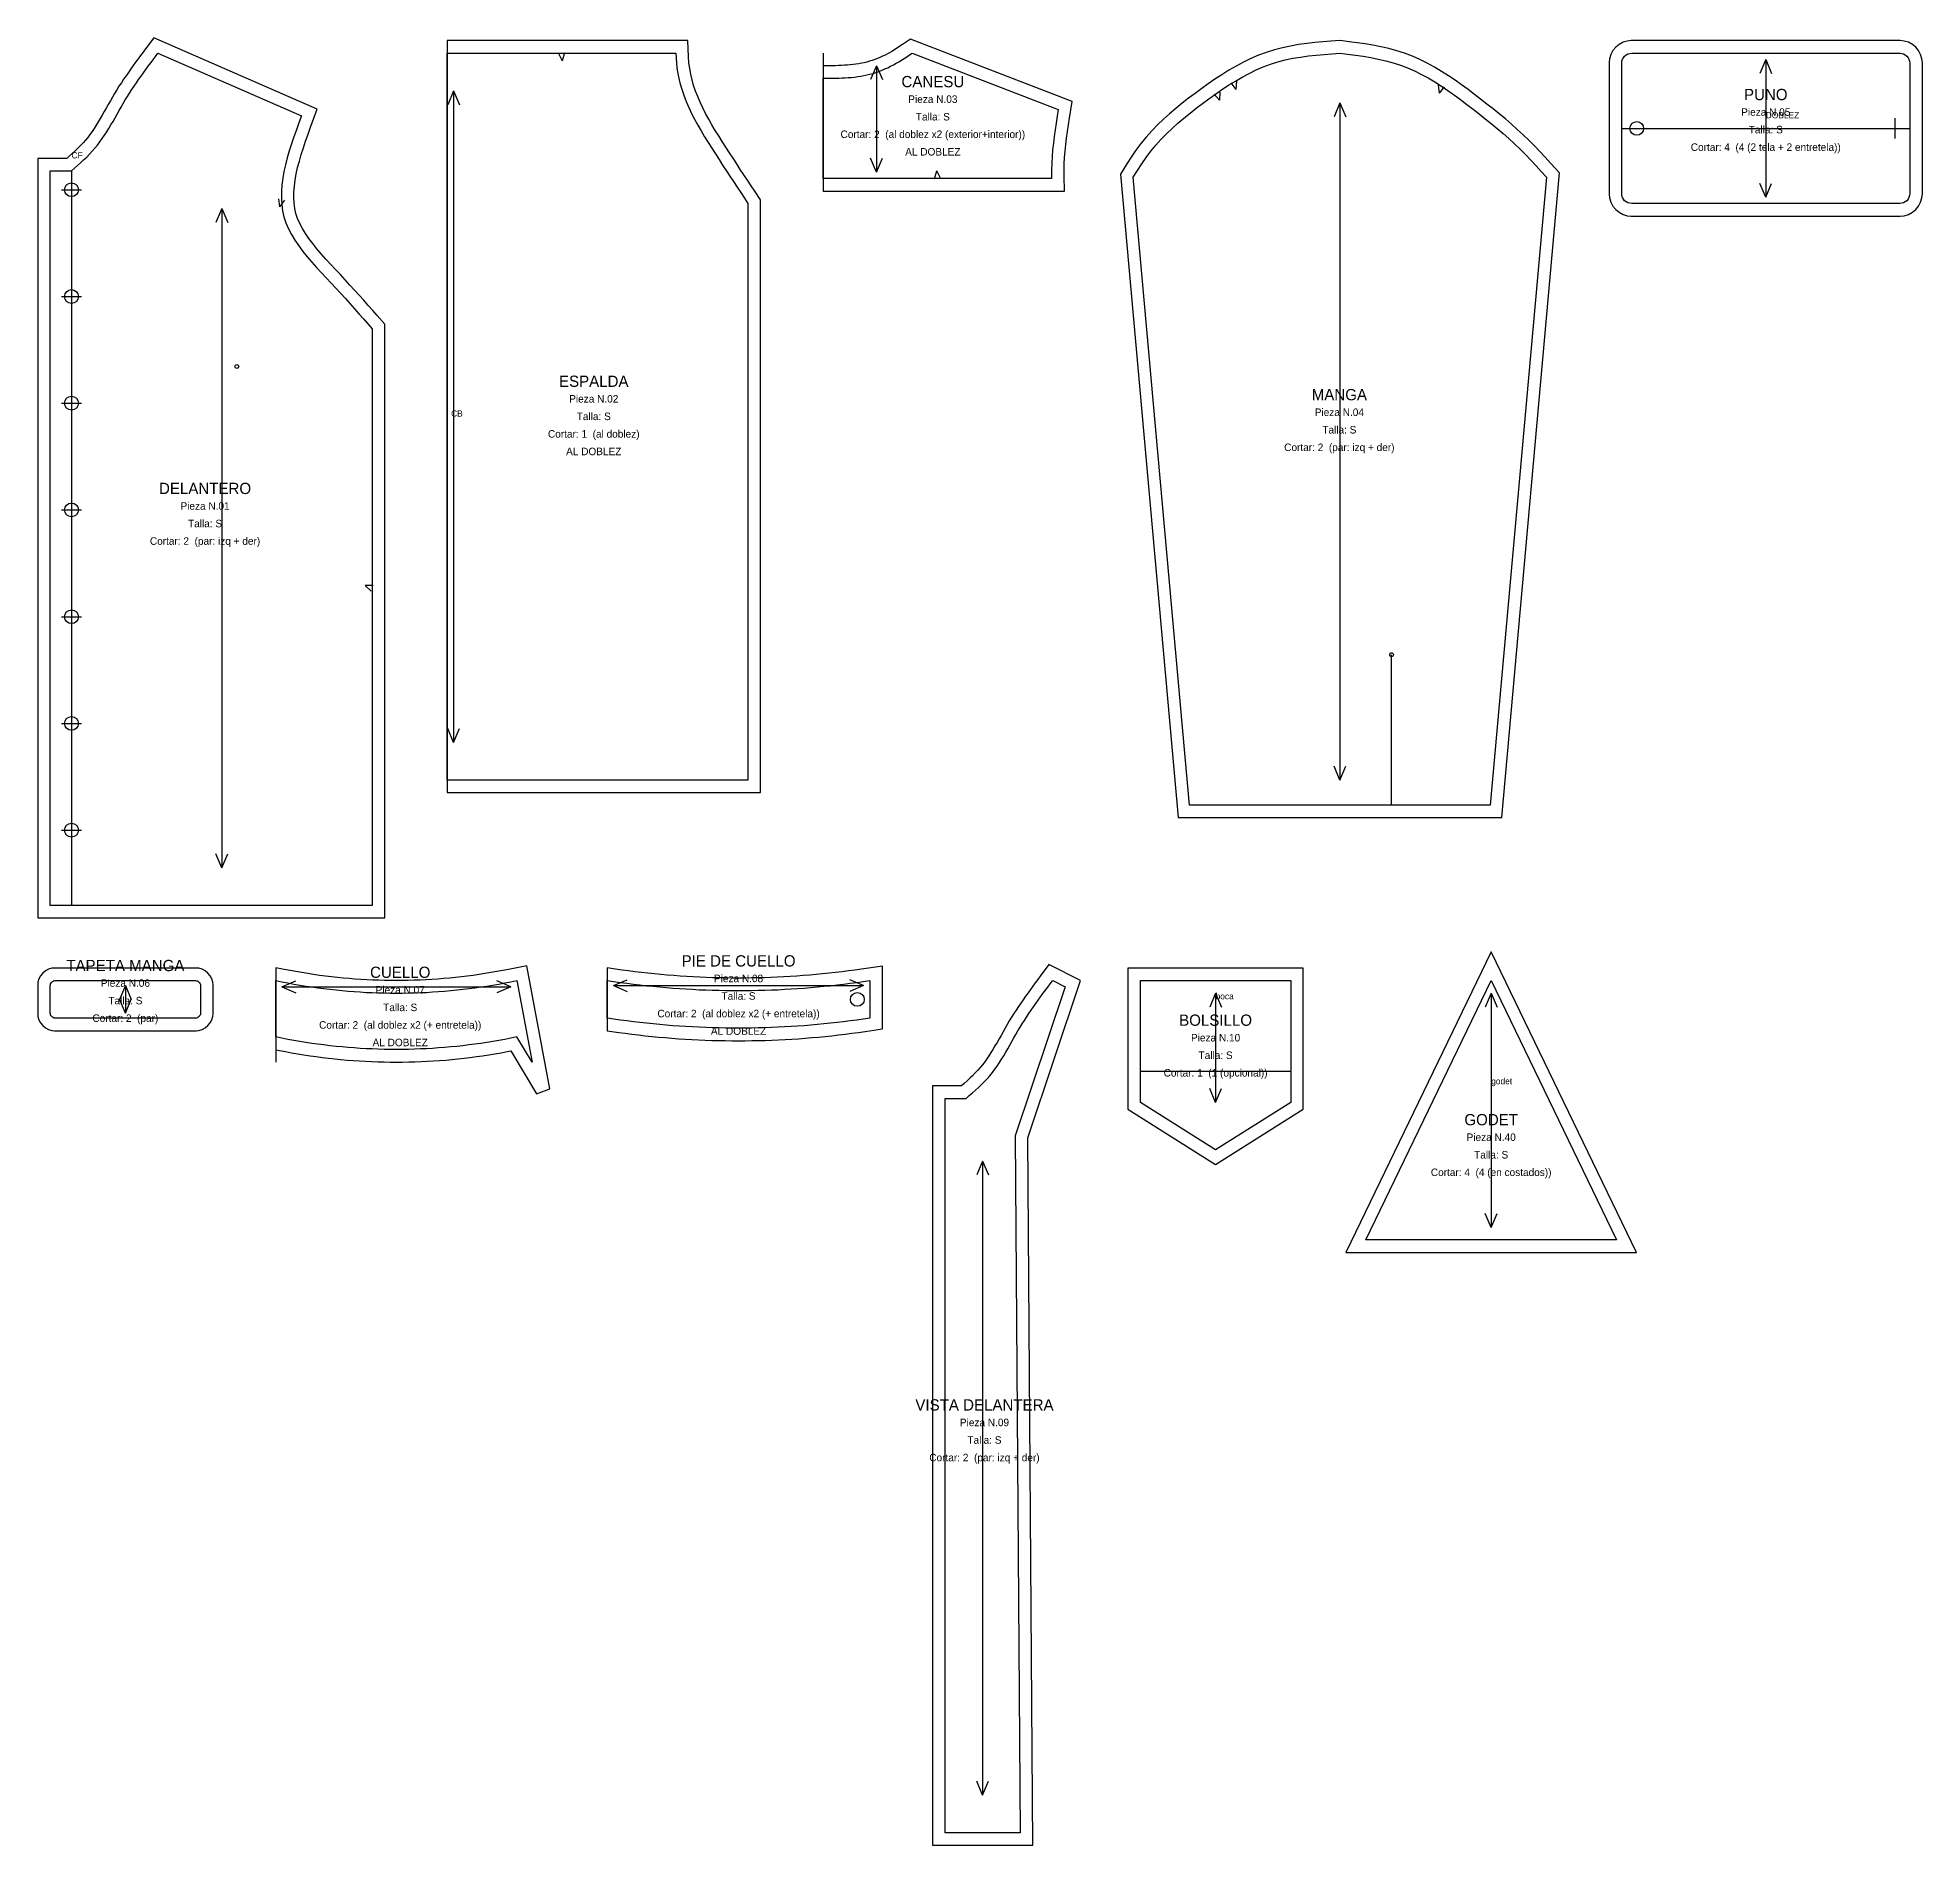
# Model space of a CAD drawing. Header units: centimetres. Extents: x -1 to 149, y -143 to 1.
import ezdxf
from ezdxf.enums import TextEntityAlignment as Align

# ---------------------------------------------------------------- set-up
doc = ezdxf.new("R2010")
doc.units = ezdxf.units.CM
for name, color, linetype in [('BOTONES', 30, 'Continuous'), ('CENTROS', 5, 'Continuous'), ('CONSTRUCCION', 8, 'Continuous'), ('CORTE', 1, 'Continuous'), ('COSTURA', 3, 'Continuous'), ('DOBLEZ', 6, 'Continuous'), ('HILO', 2, 'Continuous'), ('OJAL', 200, 'Continuous'), ('PIQUETES', 4, 'Continuous'), ('REFERENCIAS', 9, 'Continuous'), ('TEXTOS', 7, 'Continuous')]:
    doc.layers.add(name, color=color, linetype=linetype)

msp = doc.modelspace()

# ---------------------------------------------------------------- linework, layer by layer
at = {"layer": 'BOTONES'}
for centre in [(126.65, -6), (1.7, -10.9), (1.7, -19.42), (1.7, -27.93), (1.7, -36.45), (1.7, -44.97), (1.7, -53.48), (1.7, -62), (64.43, -75.5)]:
    msp.add_circle(centre, 0.55, dxfattribs=at)
at = {"layer": 'CENTROS'}
for centre in [(14.9, -25), (107.08, -48)]:
    msp.add_circle(centre, 0.15, dxfattribs=at)
at = {"layer": 'CONSTRUCCION'}
for p, q in [((125.45, -6), (148.45, -6)), ((1.7, -9.4), (1.7, -68)), ((55.7, -37.3), (55.7, -58)), ((25.7, -47.3), (25.7, -68)), ((107.08, -60), (107.08, -48)), ((87.03, -81.22), (99.03, -81.22))]:
    msp.add_line(p, q, dxfattribs=at)
at = {"layer": 'CORTE'}
for points in [[(-1, -69), (26.7, -69), (26.7, -21.62), (26.1, -20.94), (25.75, -20.54), (25.39, -20.13), (25.03, -19.72), (24.67, -19.32), (24.3, -18.91), (23.93, -18.5), (23.55, -18.08), (23.16, -17.67), (22.77, -17.26), (22.38, -16.84), (22.01, -16.43), (21.64, -16.02), (21.29, -15.61), (20.96, -15.2), (20.65, -14.8), (20.38, -14.39), (20.13, -13.99), (19.92, -13.59), (19.75, -13.19), (19.62, -12.79), (19.53, -12.39), (19.47, -11.97), (19.45, -11.53), (19.45, -11.08), (19.49, -10.61), (19.55, -10.13), (19.64, -9.64), (19.75, -9.13), (19.89, -8.62), (20.04, -8.09), (20.21, -7.55), (20.39, -7.01), (20.59, -6.46), (20.79, -5.91), (21.32, -4.46), (8.27, 1.23), (7.6, 0.34), (7.41, 0.08), (7.21, -0.19), (7.02, -0.45), (6.82, -0.72), (6.63, -0.98), (6.43, -1.25), (6.24, -1.53), (6.05, -1.8), (5.86, -2.08), (5.68, -2.36), (5.49, -2.64), (5.31, -2.93), (5.14, -3.22), (4.96, -3.51), (4.8, -3.8), (4.63, -4.09), (4.47, -4.38), (4.31, -4.66), (4.15, -4.94), (3.99, -5.22), (3.83, -5.49), (3.67, -5.75), (3.51, -6), (3.34, -6.25), (3.17, -6.49), (2.99, -6.72), (2.81, -6.94), (2.62, -7.16), (2.42, -7.37), (2.21, -7.59), (1.99, -7.8), (1.76, -8.01), (1.52, -8.22), (1.32, -8.4), (-1, -8.4), (-1, -69)], [(56.7, -11.7), (56.24, -11.01), (55.96, -10.58), (55.67, -10.14), (55.38, -9.7), (55.09, -9.27), (54.8, -8.83), (54.51, -8.38), (54.22, -7.94), (53.94, -7.5), (53.65, -7.05), (53.37, -6.6), (53.09, -6.16), (52.82, -5.71), (52.57, -5.26), (52.32, -4.81), (52.1, -4.37), (51.88, -3.92), (51.69, -3.47), (51.52, -3.02), (51.36, -2.57), (51.24, -2.13), (51.13, -1.68), (51.05, -1.22), (50.99, -0.76), (50.95, -0.28), (50.9, 1), (31.7, 1), (31.7, -59), (56.7, -59), (56.7, -11.7)], [(80.94, -9.8), (80.93, -9.32), (80.95, -8.82), (80.98, -8.32), (81.02, -7.81), (81.07, -7.3), (81.14, -6.78), (81.21, -6.25), (81.28, -5.72), (81.37, -5.19), (81.57, -3.86), (68.67, 1.12), (68.03, 0.69), (67.83, 0.55), (67.63, 0.42), (67.43, 0.29), (67.23, 0.17), (67.04, 0.05), (66.84, -0.05), (66.64, -0.16), (66.44, -0.25), (66.24, -0.34), (66.03, -0.43), (65.82, -0.51), (65.61, -0.58), (65.4, -0.65), (65.19, -0.71), (64.97, -0.76), (64.76, -0.81), (64.54, -0.85), (64.32, -0.88), (64.09, -0.91), (63.87, -0.94), (63.64, -0.96), (63.41, -0.97), (63.17, -0.98), (62.93, -0.99), (62.69, -1), (62.45, -1), (62.2, -1), (61.95, -1), (61.7, -1), (61.7, -11), (80.98, -11), (80.94, -9.8)], [(90.04, -61), (115.87, -61), (120.48, -9.56), (119.77, -8.77), (119.35, -8.31), (118.92, -7.85), (118.48, -7.39), (118.03, -6.94), (117.57, -6.51), (117.11, -6.08), (116.64, -5.66), (116.16, -5.25), (115.67, -4.85), (115.18, -4.45), (114.69, -4.06), (114.19, -3.67), (113.69, -3.29), (113.18, -2.91), (112.67, -2.53), (112.15, -2.16), (111.61, -1.8), (111.06, -1.45), (110.5, -1.12), (109.93, -0.8), (109.34, -0.51), (108.74, -0.24), (108.12, -0.01), (107.5, 0.19), (106.86, 0.37), (106.23, 0.51), (105.59, 0.63), (104.96, 0.74), (104.33, 0.83), (103.7, 0.91), (102.98, 1), (102.24, 0.95), (101.6, 0.9), (100.96, 0.84), (100.31, 0.77), (99.66, 0.68), (99.01, 0.57), (98.37, 0.43), (97.72, 0.27), (97.08, 0.06), (96.46, -0.17), (95.84, -0.43), (95.25, -0.72), (94.66, -1.04), (94.09, -1.37), (93.53, -1.72), (92.98, -2.08), (92.45, -2.45), (91.92, -2.83), (91.4, -3.21), (90.88, -3.6), (90.36, -4), (89.86, -4.41), (89.36, -4.83), (88.87, -5.27), (88.39, -5.73), (87.93, -6.2), (87.49, -6.69), (87.06, -7.21), (86.67, -7.75), (86.3, -8.29), (85.95, -8.83), (85.44, -9.65), (90.04, -61)], [(124.45, -11.25), (124.48, -11.55), (124.58, -11.89), (124.75, -12.2), (124.97, -12.48), (125.24, -12.7), (125.56, -12.87), (125.89, -12.97), (126.2, -13), (147.69, -13), (148, -12.97), (148.34, -12.87), (148.65, -12.7), (148.92, -12.48), (149.15, -12.2), (149.31, -11.89), (149.42, -11.55), (149.45, -11.25), (149.45, -0.75), (149.42, -0.45), (149.31, -0.11), (149.15, 0.2), (148.92, 0.48), (148.65, 0.7), (148.34, 0.87), (148, 0.97), (147.69, 1), (126.2, 1), (125.89, 0.97), (125.56, 0.87), (125.24, 0.7), (124.97, 0.48), (124.75, 0.2), (124.58, -0.11), (124.48, -0.45), (124.45, -0.75), (124.45, -11.25)], [(103.43, -95.7), (126.62, -95.7), (115.03, -71.7), (103.43, -95.7)], [(-1, -76.65), (-0.98, -76.87), (-0.9, -77.14), (-0.77, -77.38), (-0.59, -77.59), (-0.38, -77.77), (-0.14, -77.9), (0.13, -77.98), (0.35, -78), (11.65, -78), (11.87, -77.98), (12.14, -77.9), (12.38, -77.77), (12.59, -77.59), (12.77, -77.38), (12.9, -77.14), (12.98, -76.87), (13, -76.65), (13, -74.35), (12.98, -74.13), (12.9, -73.86), (12.77, -73.62), (12.59, -73.41), (12.38, -73.23), (12.14, -73.1), (11.87, -73.02), (11.65, -73), (0.35, -73), (0.13, -73.02), (-0.14, -73.1), (-0.38, -73.23), (-0.59, -73.41), (-0.77, -73.62), (-0.9, -73.86), (-0.98, -74.13), (-1, -74.35), (-1, -76.65)], [(18.78, -79.67), (19.27, -79.76), (19.76, -79.85), (20.25, -79.93), (20.75, -80), (21.24, -80.07), (21.73, -80.13), (22.22, -80.19), (22.71, -80.24), (23.2, -80.29), (23.7, -80.34), (24.19, -80.37), (24.68, -80.41), (25.17, -80.44), (25.66, -80.46), (26.16, -80.48), (26.65, -80.49), (27.14, -80.5), (27.63, -80.5), (28.12, -80.5), (28.62, -80.49), (29.11, -80.48), (29.6, -80.46), (30.09, -80.44), (30.58, -80.41), (31.08, -80.37), (31.57, -80.34), (32.06, -80.29), (32.55, -80.24), (33.04, -80.19), (33.53, -80.13), (34.03, -80.07), (34.52, -80), (35.01, -79.93), (35.5, -79.85), (35.99, -79.76), (36.48, -79.67), (36.77, -79.62), (38.82, -83.04), (39.88, -82.64), (38.06, -72.82), (36.59, -73.12), (36.12, -73.21), (35.65, -73.29), (35.17, -73.37), (34.7, -73.45), (34.23, -73.52), (33.76, -73.59), (33.29, -73.65), (32.82, -73.7), (32.34, -73.76), (31.87, -73.8), (31.4, -73.84), (30.93, -73.88), (30.46, -73.91), (29.99, -73.94), (29.52, -73.96), (29.05, -73.98), (28.57, -73.99), (28.1, -74), (27.63, -74), (27.16, -74), (26.69, -73.99), (26.22, -73.98), (25.75, -73.96), (25.28, -73.94), (24.8, -73.91), (24.33, -73.88), (23.86, -73.84), (23.39, -73.8), (22.92, -73.76), (22.45, -73.7), (21.98, -73.65), (21.5, -73.59), (21.03, -73.52), (20.56, -73.45), (20.09, -73.37), (19.62, -73.29), (19.15, -73.21), (18.68, -73.12), (18, -72.98), (18, -79.52), (18.29, -79.58), (18.78, -79.67)], [(45.38, -78.14), (45.91, -78.21), (46.44, -78.28), (46.97, -78.34), (47.5, -78.4), (48.03, -78.46), (48.57, -78.51), (49.1, -78.55), (49.63, -78.6), (50.16, -78.64), (50.69, -78.67), (51.22, -78.7), (51.76, -78.73), (52.29, -78.75), (52.82, -78.77), (53.35, -78.78), (53.88, -78.79), (54.41, -78.8), (54.95, -78.8), (55.48, -78.8), (56.01, -78.79), (56.54, -78.78), (57.07, -78.77), (57.6, -78.75), (58.14, -78.73), (58.67, -78.7), (59.2, -78.67), (59.73, -78.64), (60.26, -78.6), (60.79, -78.55), (61.33, -78.51), (61.86, -78.46), (62.39, -78.4), (62.92, -78.34), (63.45, -78.28), (63.98, -78.21), (64.52, -78.14), (65.05, -78.07), (66.43, -77.86), (66.43, -72.84), (64.76, -73.09), (64.24, -73.16), (63.73, -73.23), (63.21, -73.3), (62.69, -73.36), (62.18, -73.41), (61.66, -73.47), (61.14, -73.52), (60.63, -73.56), (60.11, -73.6), (59.59, -73.64), (59.08, -73.67), (58.56, -73.7), (58.04, -73.73), (57.53, -73.75), (57.01, -73.77), (56.5, -73.78), (55.98, -73.79), (55.46, -73.8), (54.95, -73.8), (54.43, -73.8), (53.91, -73.79), (53.4, -73.78), (52.88, -73.77), (52.36, -73.75), (51.85, -73.73), (51.33, -73.7), (50.81, -73.67), (50.3, -73.64), (49.78, -73.6), (49.26, -73.56), (48.75, -73.52), (48.23, -73.47), (47.71, -73.41), (47.2, -73.36), (46.68, -73.3), (46.17, -73.23), (45.65, -73.16), (45.13, -73.09), (44.46, -72.99), (44.46, -78.01), (44.84, -78.07), (45.38, -78.14)], [(70.43, -143), (78.44, -143), (78.03, -86.56), (82.25, -73.99), (79.73, -72.73), (79.03, -73.66), (78.84, -73.92), (78.64, -74.19), (78.45, -74.45), (78.25, -74.72), (78.06, -74.98), (77.86, -75.25), (77.67, -75.53), (77.48, -75.8), (77.29, -76.08), (77.11, -76.36), (76.92, -76.64), (76.74, -76.93), (76.56, -77.22), (76.39, -77.51), (76.22, -77.8), (76.06, -78.09), (75.9, -78.38), (75.74, -78.66), (75.58, -78.94), (75.42, -79.22), (75.26, -79.49), (75.1, -79.75), (74.94, -80), (74.77, -80.25), (74.6, -80.49), (74.42, -80.72), (74.24, -80.94), (74.05, -81.16), (73.85, -81.37), (73.63, -81.59), (73.41, -81.8), (73.19, -82.01), (72.95, -82.22), (72.75, -82.4), (70.43, -82.4), (70.43, -143)], [(86.03, -84.27), (93.03, -88.68), (100.03, -84.27), (100.03, -73), (86.03, -73), (86.03, -84.27)]]:
    msp.add_lwpolyline(points, close=True, dxfattribs=at)
at = {"layer": 'COSTURA'}
for points in [[(0, -9.4), (1.7, -9.4), (1.95, -9.18), (2.19, -8.97), (2.43, -8.75), (2.67, -8.52), (2.91, -8.3), (3.14, -8.07), (3.36, -7.83), (3.57, -7.59), (3.78, -7.34), (3.97, -7.08), (4.16, -6.82), (4.34, -6.55), (4.52, -6.28), (4.69, -6), (4.85, -5.72), (5.02, -5.44), (5.18, -5.16), (5.34, -4.87), (5.5, -4.58), (5.66, -4.3), (5.83, -4.02), (5.99, -3.73), (6.16, -3.46), (6.34, -3.18), (6.51, -2.91), (6.69, -2.64), (6.88, -2.37), (7.06, -2.1), (7.25, -1.83), (7.44, -1.57), (7.63, -1.3), (7.82, -1.04), (8.02, -0.78), (8.21, -0.52), (8.4, -0.26), (8.6, 0), (20.06, -5), (19.85, -5.56), (19.65, -6.12), (19.45, -6.68), (19.26, -7.24), (19.08, -7.8), (18.92, -8.35), (18.78, -8.9), (18.66, -9.44), (18.56, -9.98), (18.49, -10.51), (18.45, -11.04), (18.45, -11.56), (18.48, -12.07), (18.55, -12.57), (18.66, -13.06), (18.82, -13.54), (19.02, -14.01), (19.26, -14.48), (19.53, -14.93), (19.84, -15.38), (20.17, -15.82), (20.52, -16.25), (20.89, -16.68), (21.27, -17.11), (21.65, -17.52), (22.04, -17.94), (22.43, -18.35), (22.81, -18.76), (23.19, -19.17), (23.56, -19.58), (23.92, -19.98), (24.28, -20.39), (24.64, -20.79), (25, -21.2), (25.35, -21.6), (25.7, -22), (25.7, -68), (0, -68)], [(31.7, 0), (49.94, 0), (49.96, -0.34), (50, -0.86), (50.06, -1.37), (50.15, -1.88), (50.27, -2.38), (50.41, -2.87), (50.58, -3.36), (50.76, -3.85), (50.97, -4.33), (51.2, -4.81), (51.44, -5.28), (51.69, -5.75), (51.96, -6.21), (52.24, -6.68), (52.52, -7.13), (52.81, -7.59), (53.1, -8.04), (53.39, -8.49), (53.68, -8.93), (53.97, -9.37), (54.26, -9.81), (54.54, -10.25), (54.83, -10.69), (55.12, -11.13), (55.41, -11.56), (55.7, -12), (55.7, -58), (31.7, -58)], [(61.7, -2), (61.95, -2), (62.2, -2), (62.46, -2), (62.71, -2), (62.96, -1.99), (63.21, -1.98), (63.46, -1.97), (63.71, -1.95), (63.96, -1.93), (64.21, -1.91), (64.46, -1.87), (64.71, -1.83), (64.95, -1.79), (65.2, -1.73), (65.44, -1.67), (65.69, -1.61), (65.93, -1.53), (66.16, -1.45), (66.4, -1.36), (66.63, -1.26), (66.86, -1.16), (67.09, -1.05), (67.31, -0.94), (67.53, -0.81), (67.75, -0.69), (67.96, -0.55), (68.17, -0.42), (68.38, -0.28), (68.59, -0.14), (68.8, 0), (80.46, -4.5), (80.38, -5.04), (80.3, -5.58), (80.22, -6.11), (80.14, -6.65), (80.08, -7.19), (80.02, -7.72), (79.98, -8.25), (79.95, -8.78), (79.93, -9.3), (79.94, -9.83), (79.94, -10), (61.7, -10)], [(86.46, -9.9), (86.79, -9.37), (87.13, -8.84), (87.48, -8.33), (87.85, -7.83), (88.25, -7.35), (88.66, -6.88), (89.1, -6.44), (89.55, -6.01), (90.01, -5.59), (90.49, -5.18), (90.99, -4.79), (91.49, -4.4), (91.99, -4.02), (92.5, -3.64), (93.02, -3.27), (93.54, -2.91), (94.07, -2.56), (94.61, -2.23), (95.15, -1.91), (95.7, -1.62), (96.26, -1.34), (96.83, -1.1), (97.41, -0.88), (98, -0.7), (98.59, -0.54), (99.2, -0.41), (99.82, -0.31), (100.44, -0.22), (101.06, -0.15), (101.69, -0.1), (102.32, -0.05), (102.95, 0), (103.57, -0.08), (104.19, -0.16), (104.81, -0.25), (105.42, -0.35), (106.02, -0.47), (106.62, -0.6), (107.21, -0.76), (107.79, -0.95), (108.36, -1.17), (108.92, -1.41), (109.47, -1.69), (110.01, -1.98), (110.54, -2.3), (111.06, -2.64), (111.58, -2.98), (112.09, -3.35), (112.59, -3.71), (113.09, -4.09), (113.58, -4.47), (114.07, -4.85), (114.56, -5.23), (115.04, -5.62), (115.51, -6.01), (115.98, -6.41), (116.44, -6.82), (116.89, -7.24), (117.34, -7.66), (117.77, -8.09), (118.2, -8.54), (118.62, -8.99), (119.03, -9.44), (119.45, -9.9), (114.95, -60), (90.95, -60)], [(125.45, -0.8), (125.46, -0.64), (125.51, -0.49), (125.58, -0.36), (125.68, -0.23), (125.8, -0.13), (125.94, -0.06), (126.09, -0.02), (126.25, 0), (147.65, 0), (147.8, -0.02), (147.95, -0.06), (148.09, -0.13), (148.21, -0.23), (148.31, -0.36), (148.38, -0.49), (148.43, -0.64), (148.45, -0.8), (148.45, -11.2), (148.43, -11.36), (148.38, -11.51), (148.31, -11.64), (148.21, -11.77), (148.09, -11.87), (147.95, -11.94), (147.8, -11.98), (147.65, -12), (126.25, -12), (126.09, -11.98), (125.94, -11.94), (125.8, -11.87), (125.68, -11.77), (125.58, -11.64), (125.51, -11.51), (125.46, -11.36), (125.45, -11.2)], [(0, -74.4), (0.01, -74.32), (0.03, -74.25), (0.07, -74.18), (0.12, -74.12), (0.18, -74.07), (0.25, -74.03), (0.32, -74.01), (0.4, -74), (11.6, -74), (11.68, -74.01), (11.75, -74.03), (11.82, -74.07), (11.88, -74.12), (11.93, -74.18), (11.97, -74.25), (11.99, -74.32), (12, -74.4), (12, -76.6), (11.99, -76.68), (11.97, -76.75), (11.93, -76.82), (11.88, -76.88), (11.82, -76.93), (11.75, -76.97), (11.68, -76.99), (11.6, -77), (0.4, -77), (0.32, -76.99), (0.25, -76.97), (0.18, -76.93), (0.12, -76.88), (0.07, -76.82), (0.03, -76.75), (0.01, -76.68), (0, -76.6)], [(18, -74), (18.48, -74.1), (18.96, -74.19), (19.44, -74.28), (19.93, -74.36), (20.41, -74.44), (20.89, -74.51), (21.37, -74.58), (21.85, -74.64), (22.33, -74.7), (22.82, -74.75), (23.3, -74.8), (23.78, -74.84), (24.26, -74.88), (24.74, -74.91), (25.22, -74.94), (25.71, -74.96), (26.19, -74.98), (26.67, -74.99), (27.15, -75), (27.63, -75), (28.11, -75), (28.6, -74.99), (29.08, -74.98), (29.56, -74.96), (30.04, -74.94), (30.52, -74.91), (31, -74.88), (31.48, -74.84), (31.97, -74.8), (32.45, -74.75), (32.93, -74.7), (33.41, -74.64), (33.89, -74.58), (34.37, -74.51), (34.86, -74.44), (35.34, -74.36), (35.82, -74.28), (36.3, -74.19), (36.78, -74.1), (37.26, -74), (38.46, -80.5), (37.26, -78.5), (36.78, -78.6), (36.3, -78.69), (35.82, -78.78), (35.34, -78.86), (34.86, -78.94), (34.37, -79.01), (33.89, -79.08), (33.41, -79.14), (32.93, -79.2), (32.45, -79.25), (31.97, -79.3), (31.48, -79.34), (31, -79.38), (30.52, -79.41), (30.04, -79.44), (29.56, -79.46), (29.08, -79.48), (28.6, -79.49), (28.11, -79.5), (27.63, -79.5), (27.15, -79.5), (26.67, -79.49), (26.19, -79.48), (25.71, -79.46), (25.22, -79.44), (24.74, -79.41), (24.26, -79.38), (23.78, -79.34), (23.3, -79.3), (22.82, -79.25), (22.33, -79.2), (21.85, -79.14), (21.37, -79.08), (20.89, -79.01), (20.41, -78.94), (19.93, -78.86), (19.44, -78.78), (18.96, -78.69), (18.48, -78.6), (18, -78.5)], [(44.46, -74), (44.99, -74.08), (45.51, -74.15), (46.04, -74.22), (46.56, -74.29), (47.08, -74.35), (47.61, -74.41), (48.13, -74.46), (48.66, -74.51), (49.18, -74.56), (49.71, -74.6), (50.23, -74.64), (50.75, -74.67), (51.28, -74.7), (51.8, -74.73), (52.33, -74.75), (52.85, -74.77), (53.37, -74.78), (53.9, -74.79), (54.42, -74.8), (54.95, -74.8), (55.47, -74.8), (55.99, -74.79), (56.52, -74.78), (57.04, -74.77), (57.57, -74.75), (58.09, -74.73), (58.61, -74.7), (59.14, -74.67), (59.66, -74.64), (60.19, -74.6), (60.71, -74.56), (61.24, -74.51), (61.76, -74.46), (62.28, -74.41), (62.81, -74.35), (63.33, -74.29), (63.86, -74.22), (64.38, -74.15), (64.9, -74.08), (65.43, -74), (65.43, -77), (64.9, -77.08), (64.38, -77.15), (63.86, -77.22), (63.33, -77.29), (62.81, -77.35), (62.28, -77.41), (61.76, -77.46), (61.24, -77.51), (60.71, -77.56), (60.19, -77.6), (59.66, -77.64), (59.14, -77.67), (58.61, -77.7), (58.09, -77.73), (57.57, -77.75), (57.04, -77.77), (56.52, -77.78), (55.99, -77.79), (55.47, -77.8), (54.95, -77.8), (54.42, -77.8), (53.9, -77.79), (53.37, -77.78), (52.85, -77.77), (52.33, -77.75), (51.8, -77.73), (51.28, -77.7), (50.75, -77.67), (50.23, -77.64), (49.71, -77.6), (49.18, -77.56), (48.66, -77.51), (48.13, -77.46), (47.61, -77.41), (47.08, -77.35), (46.56, -77.29), (46.04, -77.22), (45.51, -77.15), (44.99, -77.08), (44.46, -77)], [(71.43, -83.4), (73.13, -83.4), (73.37, -83.18), (73.62, -82.97), (73.86, -82.75), (74.1, -82.52), (74.34, -82.3), (74.56, -82.07), (74.79, -81.83), (75, -81.59), (75.21, -81.34), (75.4, -81.08), (75.59, -80.82), (75.77, -80.55), (75.95, -80.28), (76.12, -80), (76.28, -79.72), (76.45, -79.44), (76.61, -79.16), (76.77, -78.87), (76.93, -78.58), (77.09, -78.3), (77.25, -78.02), (77.42, -77.73), (77.59, -77.46), (77.77, -77.18), (77.94, -76.91), (78.12, -76.64), (78.31, -76.37), (78.49, -76.1), (78.68, -75.83), (78.87, -75.57), (79.06, -75.3), (79.25, -75.04), (79.44, -74.78), (79.64, -74.52), (79.83, -74.26), (80.03, -74), (81.03, -74.5), (77.03, -86.4), (77.43, -142), (71.43, -142)], [(87.03, -74), (99.03, -74), (99.03, -83.72), (93.03, -87.5), (87.03, -83.72)], [(115.03, -74), (125.03, -94.7), (105.03, -94.7)]]:
    msp.add_lwpolyline(points, close=True, dxfattribs=at)
at = {"layer": 'DOBLEZ'}
for p, q in [((31.7, 0), (31.7, -58)), ((61.7, 0), (61.7, -10)), ((18, -74), (18, -80.5)), ((44.46, -74), (44.46, -77.8))]:
    msp.add_line(p, q, dxfattribs=at)
at = {"layer": 'HILO'}
for p, q in [((65.96, -1), (65.49, -2.11)), ((65.96, -1), (65.96, -9.5)), ((65.96, -1), (66.43, -2.11)), ((136.95, -0.5), (136.48, -1.61)), ((136.95, -0.5), (136.95, -11.5)), ((136.95, -0.5), (137.41, -1.61)), ((32.2, -3), (31.73, -4.11)), ((32.2, -3), (32.2, -55)), ((32.2, -3), (32.67, -4.11)), ((102.95, -3.96), (102.49, -5.07)), ((102.95, -3.96), (102.95, -58)), ((102.95, -3.96), (103.42, -5.07)), ((65.96, -9.5), (65.49, -8.39)), ((65.96, -9.5), (66.43, -8.39)), ((136.95, -11.5), (136.48, -10.39)), ((136.95, -11.5), (137.41, -10.39)), ((13.7, -12.4), (13.23, -13.51)), ((13.7, -12.4), (13.7, -65)), ((13.7, -12.4), (14.17, -13.51)), ((32.2, -55), (31.73, -53.89)), ((32.2, -55), (32.67, -53.89)), ((102.95, -58), (102.49, -56.89)), ((102.95, -58), (103.42, -56.89)), ((13.7, -65), (13.23, -63.89)), ((13.7, -65), (14.17, -63.89)), ((6, -74.4), (5.53, -75.51)), ((6, -74.4), (6, -76.6)), ((6, -74.4), (6.47, -75.51)), ((18.5, -74.5), (19.61, -74.03)), ((18.5, -74.5), (36.76, -74.5)), ((18.5, -74.5), (19.61, -74.97)), ((36.76, -74.5), (35.66, -74.03)), ((36.76, -74.5), (35.66, -74.97)), ((44.96, -74.4), (46.07, -73.93)), ((44.96, -74.4), (64.93, -74.4)), ((44.96, -74.4), (46.07, -74.87)), ((64.93, -74.4), (63.82, -73.93)), ((64.93, -74.4), (63.82, -74.87)), ((93.03, -75), (92.56, -76.11)), ((93.03, -75), (93.03, -83.72)), ((93.03, -75), (93.5, -76.11)), ((115.03, -75), (114.56, -76.11)), ((115.03, -75), (115.03, -93.7)), ((115.03, -75), (115.5, -76.11)), ((6, -76.6), (5.53, -75.49)), ((6, -76.6), (6.47, -75.49)), ((93.03, -83.72), (92.56, -82.61)), ((93.03, -83.72), (93.5, -82.61)), ((74.43, -88.4), (73.96, -89.51)), ((74.43, -88.4), (74.43, -139)), ((74.43, -88.4), (74.9, -89.51)), ((115.03, -93.7), (114.56, -92.59)), ((115.03, -93.7), (115.5, -92.59)), ((74.43, -139), (73.96, -137.89)), ((74.43, -139), (74.9, -137.89))]:
    msp.add_line(p, q, dxfattribs=at)
at = {"layer": 'OJAL'}
for p, q in [((147.25, -5.2), (147.25, -6.8)), ((0.9, -10.9), (2.5, -10.9)), ((0.9, -19.42), (2.5, -19.42)), ((0.9, -27.93), (2.5, -27.93)), ((0.9, -36.45), (2.5, -36.45)), ((0.9, -44.97), (2.5, -44.97)), ((0.9, -53.48), (2.5, -53.48)), ((0.9, -62), (2.5, -62))]:
    msp.add_line(p, q, dxfattribs=at)
at = {"layer": 'PIQUETES'}
for p, q in [((41.06, 0.02), (40.87, -0.6)), ((40.58, -0.02), (40.87, -0.6)), ((94.24, -2.38), (94.64, -2.89)), ((94.7, -2.24), (94.64, -2.89)), ((110.81, -2.56), (110.87, -3.2)), ((111.27, -2.69), (110.87, -3.2)), ((92.91, -3.27), (93.34, -3.75)), ((93.36, -3.11), (93.34, -3.75)), ((70.58, -10.02), (70.77, -9.4)), ((71.06, -9.98), (70.77, -9.4)), ((18.22, -11.63), (18.31, -12.27)), ((18.69, -11.74), (18.31, -12.27)), ((25.61, -42.92), (25.14, -42.48)), ((25.79, -42.48), (25.14, -42.48))]:
    msp.add_line(p, q, dxfattribs=at)

# ---------------------------------------------------------------- texts
at = {"layer": 'REFERENCIAS'}
for s, p in [('DOBLEZ', (136.95, -5.2)), ('CF', (1.7, -8.4)), ('CB', (32, -29)), ('boca', (93.03, -75.5)), ('godet', (115.03, -82.28))]:
    msp.add_text(s, height=0.5, dxfattribs=at).set_placement(p)
at = {"layer": 'TEXTOS'}
for s, height, p in [('CANESU', 0.9, (70.46, -2.27)), ('PUNO', 0.9, (136.95, -3.3)), ('Pieza N.03', 0.6, (70.46, -3.67)), ('Pieza N.05', 0.6, (136.95, -4.7)), ('Talla: S', 0.6, (70.46, -5.07)), ('Talla: S', 0.6, (136.95, -6.1)), ('Cortar: 2  (al doblez x2 (exterior+interior))', 0.6, (70.46, -6.47)), ('Cortar: 4  (4 (2 tela + 2 entretela))', 0.6, (136.95, -7.5)), ('AL DOBLEZ', 0.6, (70.46, -7.87)), ('ESPALDA', 0.9, (43.39, -26.18)), ('MANGA', 0.9, (102.91, -27.25)), ('Pieza N.02', 0.6, (43.39, -27.58)), ('Pieza N.04', 0.6, (102.91, -28.65)), ('Cortar: 1  (al doblez)', 0.6, (43.39, -30.38)), ('Talla: S', 0.6, (43.39, -28.98)), ('Talla: S', 0.6, (102.91, -30.05)), ('AL DOBLEZ', 0.6, (43.39, -31.78)), ('Cortar: 2  (par: izq + der)', 0.6, (102.91, -31.45)), ('DELANTERO', 0.9, (12.36, -34.73)), ('Pieza N.01', 0.6, (12.36, -36.13)), ('Talla: S', 0.6, (12.36, -37.53)), ('Cortar: 2  (par: izq + der)', 0.6, (12.36, -38.93)), ('PIE DE CUELLO', 0.9, (54.95, -72.43)), ('TAPETA MANGA', 0.9, (6, -72.8)), ('CUELLO', 0.9, (27.94, -73.34)), ('Pieza N.08', 0.6, (54.95, -73.83)), ('Pieza N.06', 0.6, (6, -74.2)), ('Pieza N.07', 0.6, (27.94, -74.74)), ('Talla: S', 0.6, (54.95, -75.23)), ('Cortar: 2  (par)', 0.6, (6, -77)), ('Talla: S', 0.6, (6, -75.6)), ('Talla: S', 0.6, (27.94, -76.14)), ('Cortar: 2  (al doblez x2 (+ entretela))', 0.6, (54.95, -76.63)), ('BOLSILLO', 0.9, (93.03, -77.16)), ('Cortar: 2  (al doblez x2 (+ entretela))', 0.6, (27.94, -77.54)), ('AL DOBLEZ', 0.6, (54.95, -78.03)), ('Pieza N.10', 0.6, (93.03, -78.56)), ('AL DOBLEZ', 0.6, (27.94, -78.94)), ('Talla: S', 0.6, (93.03, -79.96)), ('Cortar: 1  (1 (opcional))', 0.6, (93.03, -81.36)), ('GODET', 0.9, (115.03, -85.1)), ('Pieza N.40', 0.6, (115.03, -86.5)), ('Talla: S', 0.6, (115.03, -87.9)), ('Cortar: 4  (4 (en costados))', 0.6, (115.03, -89.3)), ('VISTA DELANTERA', 0.9, (74.58, -107.86)), ('Pieza N.09', 0.6, (74.58, -109.26)), ('Talla: S', 0.6, (74.58, -110.66)), ('Cortar: 2  (par: izq + der)', 0.6, (74.58, -112.06))]:
    msp.add_text(s, height=height, dxfattribs=at).set_placement(p, align=Align.MIDDLE_CENTER)

doc.saveas('drawing.dxf')
